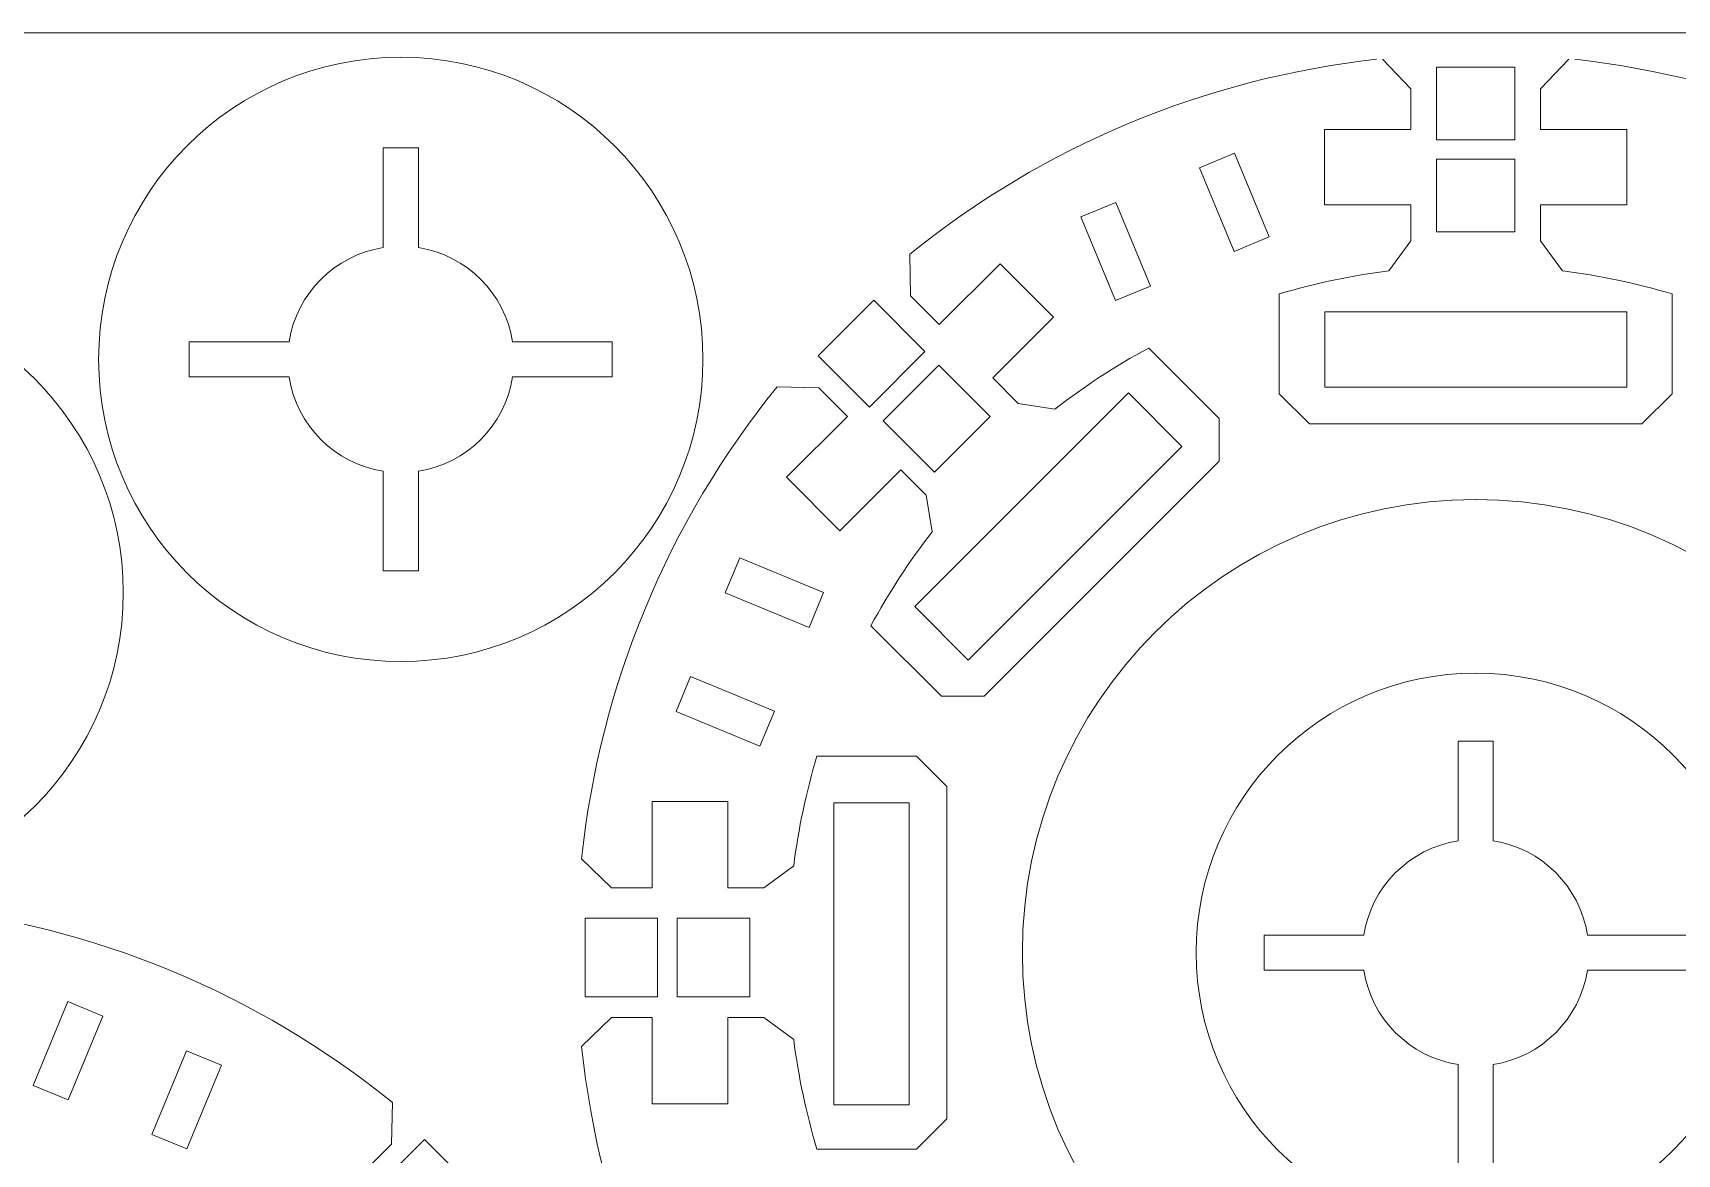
# Model space of a CAD drawing. Header units: centimetres. Extents: x -226 to -75, y 0 to 222.
# Drawn here: x -207.54 to -196.65, y 214.82 to 222.25 of the extents above; entities that cross this region are included whole.
import ezdxf

# ---------------------------------------------------------------- set-up
doc = ezdxf.new("R2010")
doc.units = ezdxf.units.CM
doc.header["$MEASUREMENT"] = 0
doc.layers.add('layer 1', color=7, linetype='Continuous')

msp = doc.modelspace()

# ---------------------------------------------------------------- linework, layer by layer
at = {"layer": 'layer 1', "color": 250, "lineweight": 20}
msp.add_lwpolyline([(-225.83724, 192.24642), (-175.83724, 192.24642), (-175.83724, 222.24642), (-225.83724, 222.24642), (-225.83724, 192.24642)], close=True, dxfattribs=at)
at = {"layer": 'layer 1', "color": 242, "lineweight": 9}
for points, knots in [([(-203.10162, 220.0853), (-203.10162, 221.18984), (-203.99714, 222.08533), (-205.10162, 222.08533), (-205.10162, 222.08533), (-206.2062, 222.08533), (-207.10166, 221.18984), (-207.10166, 220.08522), (-207.10166, 220.08522), (-207.10166, 218.98068), (-206.2062, 218.08522), (-205.10162, 218.08519), (-205.10162, 218.08519), (-203.99707, 218.08519), (-203.10162, 218.98071), (-203.10162, 220.0853)], [0, 0, 0, 0, 0.2, 0.2, 0.2, 0.2, 0.4, 0.4, 0.4, 0.4, 0.6, 0.6, 0.6, 0.6, 1, 1, 1, 1]), ([(-197.72784, 221.53943), (-197.72784, 221.53943), (-197.72784, 222.01963), (-197.72784, 222.01963), (-197.72784, 222.01963), (-197.72784, 222.01963), (-198.24783, 222.01967), (-198.24783, 222.01967), (-198.24783, 222.01967), (-198.24783, 222.01967), (-198.24783, 221.53943), (-198.24783, 221.53943), (-198.24783, 221.53943), (-198.24783, 221.53943), (-197.72784, 221.53943), (-197.72784, 221.53943)], [0, 0, 0, 0, 0.2, 0.2, 0.2, 0.2, 0.4, 0.4, 0.4, 0.4, 0.6, 0.6, 0.6, 0.6, 1, 1, 1, 1]), ([(-204.98492, 218.68521), (-204.98492, 218.68521), (-204.98492, 219.34522), (-204.98492, 219.34522), (-204.98492, 219.34522), (-204.66439, 219.39546), (-204.4118, 219.64804), (-204.36156, 219.96858), (-204.36156, 219.96858), (-204.36156, 219.96858), (-203.70176, 219.96858), (-203.70176, 219.96858), (-203.70176, 219.96858), (-203.70176, 219.96858), (-203.70169, 220.20187), (-203.70169, 220.20187), (-203.70169, 220.20187), (-203.70169, 220.20187), (-204.36156, 220.20187), (-204.36156, 220.20187), (-204.36156, 220.20187), (-204.4118, 220.52248), (-204.66439, 220.77506), (-204.98485, 220.82516), (-204.98485, 220.82516), (-204.98485, 220.82516), (-204.98478, 221.48524), (-204.98478, 221.48524), (-204.98478, 221.48524), (-204.98478, 221.48524), (-205.21814, 221.48524), (-205.21814, 221.48524), (-205.21814, 221.48524), (-205.21814, 221.48524), (-205.21821, 220.82516), (-205.21821, 220.82516), (-205.21821, 220.82516), (-205.53882, 220.77513), (-205.79127, 220.5224), (-205.84157, 220.20187), (-205.84157, 220.20187), (-205.84157, 220.20187), (-206.50158, 220.20187), (-206.50158, 220.20187), (-206.50158, 220.20187), (-206.50158, 220.20187), (-206.50151, 219.96858), (-206.50151, 219.96858), (-206.50151, 219.96858), (-206.50151, 219.96858), (-205.8415, 219.96858), (-205.8415, 219.96858), (-205.8415, 219.96858), (-205.79127, 219.64804), (-205.53868, 219.39546), (-205.21828, 219.34529), (-205.21828, 219.34529), (-205.21828, 219.34529), (-205.21828, 218.68521), (-205.21828, 218.68521), (-205.21828, 218.68521), (-205.21828, 218.68521), (-204.98492, 218.68521), (-204.98492, 218.68521)], [0, 0, 0, 0, 0.05882353, 0.05882353, 0.05882353, 0.05882353, 0.11764706, 0.11764706, 0.11764706, 0.11764706, 0.17647059, 0.17647059, 0.17647059, 0.17647059, 0.23529412, 0.23529412, 0.23529412, 0.23529412, 0.29411765, 0.29411765, 0.29411765, 0.29411765, 0.35294118, 0.35294118, 0.35294118, 0.35294118, 0.41176471, 0.41176471, 0.41176471, 0.41176471, 0.47058824, 0.47058824, 0.47058824, 0.47058824, 0.52941176, 0.52941176, 0.52941176, 0.52941176, 0.58823529, 0.58823529, 0.58823529, 0.58823529, 0.64705882, 0.64705882, 0.64705882, 0.64705882, 0.70588235, 0.70588235, 0.70588235, 0.70588235, 0.76470588, 0.76470588, 0.76470588, 0.76470588, 0.82352941, 0.82352941, 0.82352941, 0.82352941, 0.88235294, 0.88235294, 0.88235294, 0.88235294, 1, 1, 1, 1]), ([(-197.72784, 221.40984), (-197.72784, 221.40984), (-198.24783, 221.40984), (-198.24783, 221.40984), (-198.24783, 221.40984), (-198.24783, 221.40984), (-198.24783, 220.92967), (-198.24783, 220.92967), (-198.24783, 220.92967), (-198.24783, 220.92967), (-197.72784, 220.92967), (-197.72784, 220.92967), (-197.72784, 220.92967), (-197.72784, 220.92967), (-197.72784, 221.40984), (-197.72784, 221.40984)], [0, 0, 0, 0, 0.2, 0.2, 0.2, 0.2, 0.4, 0.4, 0.4, 0.4, 0.6, 0.6, 0.6, 0.6, 1, 1, 1, 1]), ([(-206.93843, 218.54127), (-206.9385, 219.64581), (-207.83395, 220.5413), (-208.93843, 220.5413), (-208.93843, 220.5413), (-210.04301, 220.5413), (-210.93846, 219.64581), (-210.93846, 218.5412), (-210.93846, 218.5412), (-210.93853, 217.43665), (-210.04301, 216.5412), (-208.93843, 216.54117), (-208.93843, 216.54117), (-207.83388, 216.54117), (-206.9385, 217.43668), (-206.93843, 218.54127)], [0, 0, 0, 0, 0.2, 0.2, 0.2, 0.2, 0.4, 0.4, 0.4, 0.4, 0.6, 0.6, 0.6, 0.6, 1, 1, 1, 1]), ([(-202.3393, 220.10937), (-202.3393, 220.10937), (-201.99982, 219.76989), (-201.99982, 219.76989), (-201.99982, 219.76989), (-201.99982, 219.76989), (-201.63222, 220.13756), (-201.63222, 220.13756), (-201.63222, 220.13756), (-201.63222, 220.13756), (-201.97163, 220.47711), (-201.97163, 220.47711), (-201.97163, 220.47711), (-201.97163, 220.47711), (-202.3393, 220.10937), (-202.3393, 220.10937)], [0, 0, 0, 0, 0.2, 0.2, 0.2, 0.2, 0.4, 0.4, 0.4, 0.4, 0.6, 0.6, 0.6, 0.6, 1, 1, 1, 1]), ([(-198.9868, 219.90044), (-198.9868, 219.90044), (-196.9868, 219.90044), (-196.9868, 219.90044), (-196.9868, 219.90044), (-196.9868, 219.90044), (-196.9868, 220.40047), (-196.9868, 220.40047), (-196.9868, 220.40047), (-196.9868, 220.40047), (-198.9868, 220.40047), (-198.9868, 220.40047), (-198.9868, 220.40047), (-198.9868, 220.40047), (-198.9868, 219.90044), (-198.9868, 219.90044)], [0, 0, 0, 0, 0.2, 0.2, 0.2, 0.2, 0.4, 0.4, 0.4, 0.4, 0.6, 0.6, 0.6, 0.6, 1, 1, 1, 1]), ([(-201.90818, 219.67818), (-201.90818, 219.67818), (-201.5687, 219.33863), (-201.5687, 219.33863), (-201.5687, 219.33863), (-201.5687, 219.33863), (-201.20103, 219.7063), (-201.20103, 219.7063), (-201.20103, 219.7063), (-201.20103, 219.7063), (-201.54051, 220.04585), (-201.54051, 220.04585), (-201.54051, 220.04585), (-201.54051, 220.04585), (-201.90818, 219.67818), (-201.90818, 219.67818)], [0, 0, 0, 0, 0.2, 0.2, 0.2, 0.2, 0.4, 0.4, 0.4, 0.4, 0.6, 0.6, 0.6, 0.6, 1, 1, 1, 1]), ([(-201.69892, 218.44856), (-201.69892, 218.44856), (-201.34544, 218.09504), (-201.34544, 218.09504), (-201.34544, 218.09504), (-201.34544, 218.09504), (-199.93134, 219.50922), (-199.93134, 219.50922), (-199.93134, 219.50922), (-199.93134, 219.50922), (-200.28485, 219.86277), (-200.28485, 219.86277), (-200.28485, 219.86277), (-200.28485, 219.86277), (-201.69892, 218.44856), (-201.69892, 218.44856)], [0, 0, 0, 0, 0.2, 0.2, 0.2, 0.2, 0.4, 0.4, 0.4, 0.4, 0.6, 0.6, 0.6, 0.6, 1, 1, 1, 1]), ([(-200.98773, 216.15792), (-200.98773, 214.50096), (-199.6447, 213.15794), (-197.98788, 213.15794), (-197.98788, 213.15794), (-196.33092, 213.15787), (-194.98782, 214.50103), (-194.98789, 216.15785), (-194.98789, 216.15785), (-194.98782, 217.81473), (-196.33099, 219.15783), (-197.98795, 219.1579), (-197.98795, 219.1579), (-199.6447, 219.15783), (-200.98773, 217.8148), (-200.98773, 216.15792)], [0, 0, 0, 0, 0.2, 0.2, 0.2, 0.2, 0.4, 0.4, 0.4, 0.4, 0.6, 0.6, 0.6, 0.6, 1, 1, 1, 1]), ([(-197.9878, 218.00786), (-196.96612, 218.00786), (-196.13787, 217.17965), (-196.13787, 216.15798), (-196.13787, 216.15798), (-196.13787, 215.13619), (-196.96612, 214.3079), (-197.9878, 214.3079), (-197.9878, 214.3079), (-199.00955, 214.3079), (-199.8378, 215.13626), (-199.8378, 216.15794), (-199.8378, 216.15794), (-199.8378, 217.17958), (-199.00955, 218.00793), (-197.9878, 218.00786)], [0, 0, 0, 0, 0.2, 0.2, 0.2, 0.2, 0.4, 0.4, 0.4, 0.4, 0.6, 0.6, 0.6, 0.6, 1, 1, 1, 1]), ([(-199.38782, 216.27457), (-199.38782, 216.27457), (-198.72788, 216.2745), (-198.72788, 216.2745), (-198.72788, 216.2745), (-198.67765, 216.59511), (-198.42499, 216.84763), (-198.10445, 216.89786), (-198.10445, 216.89786), (-198.10445, 216.89786), (-198.10452, 217.55793), (-198.10452, 217.55793), (-198.10452, 217.55793), (-198.10452, 217.55793), (-197.87116, 217.55793), (-197.87116, 217.55793), (-197.87116, 217.55793), (-197.87116, 217.55793), (-197.87116, 216.89786), (-197.87116, 216.89786), (-197.87116, 216.89786), (-197.55063, 216.84777), (-197.29804, 216.59511), (-197.2478, 216.27464), (-197.2478, 216.27464), (-197.2478, 216.27464), (-196.58786, 216.27457), (-196.58786, 216.27457), (-196.58786, 216.27457), (-196.58786, 216.27457), (-196.58786, 216.04121), (-196.58786, 216.04121), (-196.58786, 216.04121), (-196.58786, 216.04121), (-197.2478, 216.04121), (-197.2478, 216.04121), (-197.2478, 216.04121), (-197.29804, 215.72075), (-197.55063, 215.46816), (-197.87116, 215.41792), (-197.87116, 215.41792), (-197.87116, 215.41792), (-197.87116, 214.75798), (-197.87116, 214.75798), (-197.87116, 214.75798), (-197.87116, 214.75798), (-198.10445, 214.75784), (-198.10445, 214.75784), (-198.10445, 214.75784), (-198.10445, 214.75784), (-198.10452, 215.41792), (-198.10452, 215.41792), (-198.10452, 215.41792), (-198.42506, 215.46816), (-198.67765, 215.72068), (-198.72788, 216.04121), (-198.72788, 216.04121), (-198.72788, 216.04121), (-199.38782, 216.04121), (-199.38782, 216.04121), (-199.38782, 216.04121), (-199.38782, 216.04121), (-199.38782, 216.27457), (-199.38782, 216.27457)], [0, 0, 0, 0, 0.05882353, 0.05882353, 0.05882353, 0.05882353, 0.11764706, 0.11764706, 0.11764706, 0.11764706, 0.17647059, 0.17647059, 0.17647059, 0.17647059, 0.23529412, 0.23529412, 0.23529412, 0.23529412, 0.29411765, 0.29411765, 0.29411765, 0.29411765, 0.35294118, 0.35294118, 0.35294118, 0.35294118, 0.41176471, 0.41176471, 0.41176471, 0.41176471, 0.47058824, 0.47058824, 0.47058824, 0.47058824, 0.52941176, 0.52941176, 0.52941176, 0.52941176, 0.58823529, 0.58823529, 0.58823529, 0.58823529, 0.64705882, 0.64705882, 0.64705882, 0.64705882, 0.70588235, 0.70588235, 0.70588235, 0.70588235, 0.76470588, 0.76470588, 0.76470588, 0.76470588, 0.82352941, 0.82352941, 0.82352941, 0.82352941, 0.88235294, 0.88235294, 0.88235294, 0.88235294, 1, 1, 1, 1]), ([(-202.23658, 215.15044), (-202.23658, 215.15044), (-201.73662, 215.15044), (-201.73662, 215.15044), (-201.73662, 215.15044), (-201.73662, 215.15044), (-201.73662, 217.15043), (-201.73662, 217.15043), (-201.73662, 217.15043), (-201.73662, 217.15043), (-202.23658, 217.15043), (-202.23658, 217.15043), (-202.23658, 217.15043), (-202.23658, 217.15043), (-202.23658, 215.15044), (-202.23658, 215.15044)], [0, 0, 0, 0, 0.2, 0.2, 0.2, 0.2, 0.4, 0.4, 0.4, 0.4, 0.6, 0.6, 0.6, 0.6, 1, 1, 1, 1]), ([(-203.88187, 215.86536), (-203.88187, 215.86536), (-203.4017, 215.86536), (-203.4017, 215.86536), (-203.4017, 215.86536), (-203.4017, 215.86536), (-203.4017, 216.38536), (-203.4017, 216.38536), (-203.4017, 216.38536), (-203.4017, 216.38536), (-203.88187, 216.38529), (-203.88187, 216.38529), (-203.88187, 216.38529), (-203.88187, 216.38529), (-203.88187, 215.86536), (-203.88187, 215.86536)], [0, 0, 0, 0, 0.2, 0.2, 0.2, 0.2, 0.4, 0.4, 0.4, 0.4, 0.6, 0.6, 0.6, 0.6, 1, 1, 1, 1]), ([(-203.27202, 215.86536), (-203.27202, 215.86536), (-202.79178, 215.86536), (-202.79178, 215.86536), (-202.79178, 215.86536), (-202.79178, 215.86536), (-202.79178, 216.38536), (-202.79178, 216.38536), (-202.79178, 216.38536), (-202.79178, 216.38536), (-203.27202, 216.38529), (-203.27202, 216.38529), (-203.27202, 216.38529), (-203.27202, 216.38529), (-203.27202, 215.86536), (-203.27202, 215.86536)], [0, 0, 0, 0, 0.2, 0.2, 0.2, 0.2, 0.4, 0.4, 0.4, 0.4, 0.6, 0.6, 0.6, 0.6, 1, 1, 1, 1]), ([(-205.93522, 213.9323), (-205.93522, 213.9323), (-205.511, 213.50802), (-205.511, 213.50802), (-205.511, 213.50802), (-205.511, 213.50802), (-204.521, 214.49798), (-204.521, 214.49798), (-204.521, 214.49798), (-204.521, 214.49798), (-204.94529, 214.92223), (-204.94529, 214.92223), (-204.94529, 214.92223), (-204.94529, 214.92223), (-205.93522, 213.9323), (-205.93522, 213.9323)], [0, 0, 0, 0, 0.2, 0.2, 0.2, 0.2, 0.4, 0.4, 0.4, 0.4, 0.6, 0.6, 0.6, 0.6, 1, 1, 1, 1])]:
    msp.add_open_spline(points, degree=3, knots=knots, dxfattribs=at)
for points in [[(-201.73296, 220.78123), (-200.84791, 221.49831), (-199.77571, 221.94601), (-198.64383, 222.07151)], [(-198.605, 222.07151), (-198.605, 222.07151), (-198.41783, 221.87642), (-198.41783, 221.87642)], [(-197.55785, 221.87643), (-197.55785, 221.87643), (-197.37072, 222.07151), (-197.37072, 222.07151)], [(-197.33165, 222.07151), (-196.19994, 221.94592), (-195.1277, 221.49829), (-194.24259, 220.78122)], [(-198.41782, 221.87643), (-198.41782, 221.87643), (-198.41782, 221.60796), (-198.41782, 221.60796)], [(-197.55785, 221.60785), (-197.55785, 221.60785), (-197.55785, 221.87642), (-197.55785, 221.87642)], [(-198.98785, 221.60785), (-198.98785, 221.60785), (-198.98785, 221.10782), (-198.98785, 221.10782)], [(-198.41782, 221.60795), (-198.41782, 221.60795), (-198.98784, 221.60785), (-198.98784, 221.60785)], [(-196.98783, 221.60788), (-196.98783, 221.60788), (-197.55785, 221.60785), (-197.55785, 221.60785)], [(-196.98783, 221.60788), (-196.98783, 221.60788), (-196.98783, 221.10789), (-196.98783, 221.10789)], [(-199.58447, 221.44972), (-199.58447, 221.44972), (-199.81543, 221.35401), (-199.81543, 221.35401)], [(-199.81543, 221.35401), (-199.81543, 221.35401), (-199.58584, 220.79969), (-199.58584, 220.79969)], [(-199.35489, 220.89533), (-199.35489, 220.89533), (-199.58447, 221.44972), (-199.58447, 221.44972)], [(-200.36974, 221.12436), (-200.36974, 221.12436), (-200.60071, 221.02873), (-200.60071, 221.02873)], [(-200.6007, 221.02873), (-200.6007, 221.02873), (-200.37112, 220.47448), (-200.37112, 220.47448)], [(-200.14009, 220.57012), (-200.14009, 220.57012), (-200.36975, 221.12436), (-200.36975, 221.12436)], [(-198.41782, 221.1079), (-198.41782, 221.1079), (-198.98784, 221.10783), (-198.98784, 221.10783)], [(-198.41782, 221.1079), (-198.41782, 221.1079), (-198.41782, 220.86984), (-198.41782, 220.86984)], [(-196.98783, 221.1079), (-196.98783, 221.1079), (-197.55785, 221.1079), (-197.55785, 221.1079)], [(-197.55785, 220.86984), (-197.55785, 220.86984), (-197.55785, 221.10789), (-197.55785, 221.10789)], [(-199.58585, 220.7997), (-199.58585, 220.7997), (-199.35488, 220.89533), (-199.35488, 220.89533)], [(-198.41782, 220.86984), (-198.41782, 220.86984), (-198.5626, 220.6714), (-198.5626, 220.6714)], [(-197.41309, 220.67147), (-197.41309, 220.67147), (-197.55787, 220.86984), (-197.55787, 220.86984)], [(-201.72731, 220.50555), (-201.72731, 220.50555), (-201.73302, 220.78118), (-201.73302, 220.78118)], [(-201.13434, 220.71867), (-201.13434, 220.71867), (-201.53742, 220.31559), (-201.53742, 220.31559)], [(-201.13434, 220.71867), (-201.13434, 220.71867), (-200.78086, 220.36515), (-200.78086, 220.36515)], [(-198.56258, 220.6714), (-198.80939, 220.64004), (-199.04952, 220.58928), (-199.28786, 220.51816)], [(-196.68783, 220.51817), (-196.92624, 220.58929), (-197.16641, 220.64005), (-197.41311, 220.67148)], [(-201.53741, 220.31559), (-201.53741, 220.31559), (-201.72731, 220.50556), (-201.72731, 220.50556)], [(-200.37112, 220.47448), (-200.37112, 220.47448), (-200.14009, 220.57012), (-200.14009, 220.57012)], [(-199.28784, 220.51817), (-199.28784, 220.51817), (-199.28784, 219.85787), (-199.28784, 219.85787)], [(-196.68783, 219.85795), (-196.68783, 219.85795), (-196.68783, 220.51817), (-196.68783, 220.51817)], [(-200.78088, 220.36513), (-200.78088, 220.36513), (-201.18396, 219.96205), (-201.18396, 219.96205)], [(-200.1518, 220.16036), (-200.3707, 220.04204), (-200.5763, 219.90812), (-200.77301, 219.7559)], [(-199.68493, 219.69348), (-199.68493, 219.69348), (-200.15179, 220.16034), (-200.15179, 220.16034)], [(-201.01556, 219.7938), (-201.01556, 219.7938), (-201.18393, 219.96207), (-201.18393, 219.96207)], [(-203.90509, 216.77873), (-203.78493, 217.92352), (-203.33542, 219.00881), (-202.61089, 219.9032)], [(-202.61084, 219.90321), (-202.61084, 219.90321), (-202.33521, 219.89743), (-202.33521, 219.89743)], [(-202.33523, 219.89743), (-202.33523, 219.89743), (-202.1454, 219.70753), (-202.1454, 219.70753)], [(-199.28784, 219.85788), (-199.28784, 219.85788), (-199.08782, 219.65785), (-199.08782, 219.65785)], [(-196.88786, 219.65785), (-196.88786, 219.65785), (-196.68783, 219.85795), (-196.68783, 219.85795)], [(-200.77296, 219.75576), (-200.77296, 219.75576), (-201.01556, 219.79379), (-201.01556, 219.79379)], [(-202.14541, 219.70753), (-202.14541, 219.70753), (-202.54835, 219.30452), (-202.54835, 219.30452)], [(-199.68493, 219.41057), (-199.68493, 219.41057), (-199.68493, 219.69349), (-199.68493, 219.69349)], [(-199.08782, 219.65785), (-199.08782, 219.65785), (-196.88787, 219.65785), (-196.88787, 219.65785)], [(-201.24045, 217.85497), (-201.24045, 217.85497), (-199.68492, 219.41058), (-199.68492, 219.41058)], [(-202.54834, 219.30453), (-202.54834, 219.30453), (-202.19486, 218.95101), (-202.19486, 218.95101)], [(-201.7918, 219.35407), (-201.7918, 219.35407), (-202.19488, 218.95098), (-202.19488, 218.95098)], [(-201.7918, 219.35407), (-201.7918, 219.35407), (-201.62352, 219.18576), (-201.62352, 219.18576)], [(-201.62354, 219.18574), (-201.62354, 219.18574), (-201.58572, 218.94299), (-201.58572, 218.94299)], [(-201.58571, 218.943), (-201.7379, 218.74643), (-201.87178, 218.54069), (-201.99017, 218.32186)], [(-202.85833, 218.77081), (-202.85833, 218.77081), (-202.95411, 218.53978), (-202.95411, 218.53978)], [(-202.30408, 218.54123), (-202.30408, 218.54123), (-202.85833, 218.77082), (-202.85833, 218.77082)], [(-202.95411, 218.53978), (-202.95411, 218.53978), (-202.39979, 218.31013), (-202.39979, 218.31013)], [(-202.39979, 218.31013), (-202.39979, 218.31013), (-202.30408, 218.54124), (-202.30408, 218.54124)], [(-201.99017, 218.32185), (-201.99017, 218.32185), (-201.52323, 217.85491), (-201.52323, 217.85491)], [(-203.18369, 217.98554), (-203.18369, 217.98554), (-203.27932, 217.7545), (-203.27932, 217.7545)], [(-202.62937, 217.75582), (-202.62937, 217.75582), (-203.18369, 217.98555), (-203.18369, 217.98555)], [(-202.72501, 217.52493), (-202.72501, 217.52493), (-202.62937, 217.75582), (-202.62937, 217.75582)], [(-201.52322, 217.8549), (-201.52322, 217.8549), (-201.24043, 217.85497), (-201.24043, 217.85497)], [(-203.27932, 217.75451), (-203.27932, 217.75451), (-202.725, 217.52492), (-202.725, 217.52492)], [(-202.34791, 217.45789), (-202.41903, 217.21955), (-202.46972, 216.97939), (-202.50115, 216.73269)], [(-201.68762, 217.45782), (-201.68762, 217.45782), (-202.34791, 217.45789), (-202.34791, 217.45789)], [(-201.48774, 217.25793), (-201.48774, 217.25793), (-201.68762, 217.45781), (-201.68762, 217.45781)], [(-201.48774, 215.05791), (-201.48774, 215.05791), (-201.48774, 217.25792), (-201.48774, 217.25792)], [(-203.43752, 217.15789), (-203.43752, 217.15789), (-203.43759, 216.58781), (-203.43759, 216.58781)], [(-203.43752, 217.15789), (-203.43752, 217.15789), (-202.93756, 217.15789), (-202.93756, 217.15789)], [(-202.9375, 217.15789), (-202.9375, 217.15789), (-202.9375, 216.58788), (-202.9375, 216.58788)], [(-203.7061, 216.58787), (-203.7061, 216.58787), (-203.9051, 216.77872), (-203.9051, 216.77872)], [(-202.50114, 216.7327), (-202.50114, 216.7327), (-202.69951, 216.58789), (-202.69951, 216.58789)], [(-203.43759, 216.5878), (-203.43759, 216.5878), (-203.70609, 216.58787), (-203.70609, 216.58787)], [(-202.69951, 216.58787), (-202.69951, 216.58787), (-202.9375, 216.58787), (-202.9375, 216.58787)], [(-205.15655, 215.16551), (-206.05099, 215.89001), (-207.13631, 216.33952), (-208.28097, 216.45971)], [(-207.53484, 215.27961), (-207.53484, 215.27961), (-207.30525, 215.834), (-207.30525, 215.834)], [(-207.30526, 215.834), (-207.30526, 215.834), (-207.07423, 215.73829), (-207.07423, 215.73829)], [(-207.07423, 215.73829), (-207.07423, 215.73829), (-207.30389, 215.18405), (-207.30389, 215.18405)], [(-203.90502, 215.53698), (-203.90502, 215.53698), (-203.70609, 215.72783), (-203.70609, 215.72783)], [(-203.7061, 215.72784), (-203.7061, 215.72784), (-203.43753, 215.72798), (-203.43753, 215.72798)], [(-203.43752, 215.72798), (-203.43752, 215.72798), (-203.43752, 215.15789), (-203.43752, 215.15789)], [(-202.9375, 215.72784), (-202.9375, 215.72784), (-202.69945, 215.72798), (-202.69945, 215.72798)], [(-202.9375, 215.72784), (-202.9375, 215.72784), (-202.9375, 215.15789), (-202.9375, 215.15789)], [(-202.69944, 215.72798), (-202.69944, 215.72798), (-202.50115, 215.5832), (-202.50115, 215.5832)], [(-202.50114, 215.58321), (-202.46971, 215.33641), (-202.41902, 215.0962), (-202.3479, 214.85794)], [(-206.74957, 214.9544), (-206.74957, 214.9544), (-206.51998, 215.50865), (-206.51998, 215.50865)], [(-206.51999, 215.50864), (-206.51999, 215.50864), (-206.28902, 215.41293), (-206.28902, 215.41293)], [(-202.61091, 212.41255), (-203.33541, 213.30702), (-203.78499, 214.39238), (-203.90504, 215.53696)], [(-206.28903, 215.41294), (-206.28903, 215.41294), (-206.51862, 214.85869), (-206.51862, 214.85869)], [(-207.30388, 215.18405), (-207.30388, 215.18405), (-207.53485, 215.27961), (-207.53485, 215.27961)], [(-205.16227, 214.88991), (-205.16227, 214.88991), (-205.15656, 215.16553), (-205.15656, 215.16553)], [(-203.43752, 215.15788), (-203.43752, 215.15788), (-202.93763, 215.15788), (-202.93763, 215.15788)], [(-201.68762, 214.85795), (-201.68762, 214.85795), (-201.48774, 215.05791), (-201.48774, 215.05791)], [(-206.51861, 214.85869), (-206.51861, 214.85869), (-206.74957, 214.9544), (-206.74957, 214.9544)], [(-205.87403, 214.17808), (-205.87403, 214.17808), (-205.16227, 214.88991), (-205.16227, 214.88991)], [(-202.34791, 214.85795), (-202.34791, 214.85795), (-201.68761, 214.85795), (-201.68761, 214.85795)]]:
    msp.add_open_spline(points, degree=3, dxfattribs=at)

doc.saveas('drawing.dxf')
